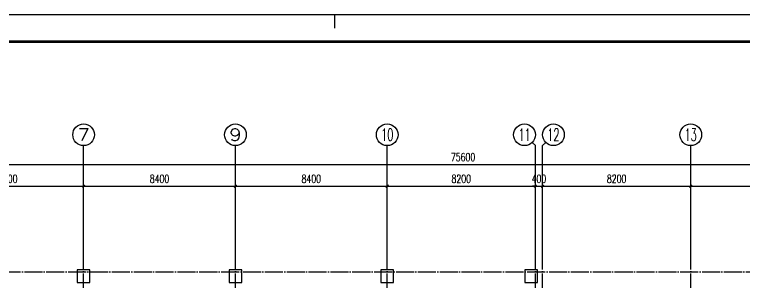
# Model space of a CAD drawing. Extents: x 712773 to 1022356, y -298958 to 209542.
# Drawn here: x 941569 to 981963, y 16503 to 31342 of the extents above; entities that cross this region are included whole.
import ezdxf
from ezdxf.enums import TextEntityAlignment as Align

# ---------------------------------------------------------------- set-up
doc = ezdxf.new("R2010")
doc.units = 0
doc.header["$LTSCALE"] = 500
doc.header["$MEASUREMENT"] = 0
doc.linetypes.add('DOTE', pattern=[2.42, 2, -0.2, 0.02, -0.2])
doc.layers.get('0').update_dxf_attribs({"linetype": 'CONTINUOUS'})
doc.layers.get('DEFPOINTS').update_dxf_attribs({"linetype": 'CONTINUOUS'})
doc.layers.add('0S-柱-线', color=50, linetype='CONTINUOUS', lineweight=30)
for name, color, linetype in [('AXIS', 3, 'CONTINUOUS'), ('AXIS_TEXT', 7, 'CONTINUOUS'), ('DOTE', 1, 'DOTE'), ('T-TK', 157, 'CONTINUOUS'), ('照明平面标注层', 111, 'CONTINUOUS')]:
    doc.layers.add(name, color=color, linetype=linetype)
doc.styles.add('_TCH_AXIS', font='COMPLEX', dxfattribs={"bigfont": 'GBCBIG'})
doc.styles.add('_TCH_DIM_T3', font='SIMPLEX', dxfattribs={"width": 0.705882, "bigfont": 'GBCBIG'})
doc.styles.add('COMPLEX', font='COMPLEX')
doc.dimstyles.new('_TCH_ARCH&&150', dxfattribs={"dimtxt": 446.25, "dimasz": 150, "dimexe": 375, "dimexo": 450, "dimgap": 189.375, "dimtad": 1, "dimdec": 0, "dimzin": 0, "dimdsep": 46, "dimtxsty": '_TCH_DIM_T3', "dimblk": 'ARCHTICK', "dimcen": 0.09, "dimclrt": 7, "dimazin": 2, "dimtfac": 1, "dimtdec": 0, "dimtix": 1, "dimtmove": 2, "dimatfit": 3, "dimfxl": 0, "dimtolj": 1, "dimtzin": 0, "dimarcsym": 0})

# ---------------------------------------------------------------- blocks, each defined once
blk = doc.blocks.new('A1E图框')
at = {"layer": 'T-TK'}
for p, q in [((34800, -24700), (118900, -24700)), ((76850, -24700), (76850, -25200))]:
    blk.add_line(p, q, dxfattribs=at)
at = {"layer": 'T-TK', "const_width": 100}
blk.add_lwpolyline([(37300, -83100), (117900, -83100), (117900, -25700), (37300, -25700)], close=True, dxfattribs=at)
blk = doc.blocks.new('_ArchTick')
at = {"color": 0, "linetype": 'ByBlock', "const_width": 0.4}
blk.add_lwpolyline([(-0.5, -0.5), (0.5, 0.5)], dxfattribs=at)
blk = doc.blocks.new('*D543')
at = {"layer": 'AXIS', "color": 0, "lineweight": -2, "transparency": 16777216}
for p, q in [((928591, 18533), (928591, 23408)), ((928591, 23033), (1004191, 23033)), ((1004191, 18533), (1004191, 23408))]:
    blk.add_line(p, q, dxfattribs=at)
at = {"layer": 'DEFPOINTS', "color": 0, "transparency": 16777216}
for p in [(1004191, 23033), (928591, 18083), (1004191, 18083)]:
    blk.add_point(p, dxfattribs=at)
at = {"layer": 'AXIS', "color": 0, "lineweight": -2, "transparency": 16777216, "xscale": 150, "yscale": 150, "zscale": 150, "rotation": 180}
blk.add_blockref('_ArchTick', (928591, 23033), dxfattribs=at)
at = {"layer": 'AXIS', "color": 0, "lineweight": -2, "transparency": 16777216, "xscale": 150, "yscale": 150, "zscale": 150}
blk.add_blockref('_ArchTick', (1004191, 23033), dxfattribs=at)
at = {"layer": 'AXIS', "color": 7, "transparency": 16777216, "insert": (966391, 23445), "char_height": 446.2, "attachment_point": 5, "style": '_TCH_DIM_T3'}
blk.add_mtext('\\A1;75600', dxfattribs=at)
blk = doc.blocks.new('*D545')
at = {"layer": 'AXIS', "color": 0, "lineweight": -2, "transparency": 16777216}
for p, q in [((936991, 18533), (936991, 22208)), ((936991, 21833), (945391, 21833)), ((945391, 18533), (945391, 22208))]:
    blk.add_line(p, q, dxfattribs=at)
at = {"layer": 'DEFPOINTS', "color": 0, "transparency": 16777216}
for p in [(945391, 21833), (936991, 18083), (945391, 18083)]:
    blk.add_point(p, dxfattribs=at)
at = {"layer": 'AXIS', "color": 0, "lineweight": -2, "transparency": 16777216, "xscale": 150, "yscale": 150, "zscale": 150, "rotation": 180}
blk.add_blockref('_ArchTick', (936991, 21833), dxfattribs=at)
at = {"layer": 'AXIS', "color": 0, "lineweight": -2, "transparency": 16777216, "xscale": 150, "yscale": 150, "zscale": 150}
blk.add_blockref('_ArchTick', (945391, 21833), dxfattribs=at)
at = {"layer": 'AXIS', "color": 7, "transparency": 16777216, "insert": (941191, 22245), "char_height": 446.2, "attachment_point": 5, "style": '_TCH_DIM_T3'}
blk.add_mtext('\\A1;8400', dxfattribs=at)
blk = doc.blocks.new('*D546')
at = {"layer": 'AXIS', "color": 0, "lineweight": -2, "transparency": 16777216}
for p, q in [((945391, 18533), (945391, 22208)), ((945391, 21833), (953791, 21833)), ((953791, 18533), (953791, 22208))]:
    blk.add_line(p, q, dxfattribs=at)
at = {"layer": 'DEFPOINTS', "color": 0, "transparency": 16777216}
for p in [(953791, 21833), (945391, 18083), (953791, 18083)]:
    blk.add_point(p, dxfattribs=at)
at = {"layer": 'AXIS', "color": 0, "lineweight": -2, "transparency": 16777216, "xscale": 150, "yscale": 150, "zscale": 150, "rotation": 180}
blk.add_blockref('_ArchTick', (945391, 21833), dxfattribs=at)
at = {"layer": 'AXIS', "color": 0, "lineweight": -2, "transparency": 16777216, "xscale": 150, "yscale": 150, "zscale": 150}
blk.add_blockref('_ArchTick', (953791, 21833), dxfattribs=at)
at = {"layer": 'AXIS', "color": 7, "transparency": 16777216, "insert": (949591, 22245), "char_height": 446.2, "attachment_point": 5, "style": '_TCH_DIM_T3'}
blk.add_mtext('\\A1;8400', dxfattribs=at)
blk = doc.blocks.new('*D547')
at = {"layer": 'AXIS', "color": 0, "lineweight": -2, "transparency": 16777216}
for p, q in [((953791, 18533), (953791, 22208)), ((953791, 21833), (962191, 21833)), ((962191, 18533), (962191, 22208))]:
    blk.add_line(p, q, dxfattribs=at)
at = {"layer": 'DEFPOINTS', "color": 0, "transparency": 16777216}
for p in [(962191, 21833), (953791, 18083), (962191, 18083)]:
    blk.add_point(p, dxfattribs=at)
at = {"layer": 'AXIS', "color": 0, "lineweight": -2, "transparency": 16777216, "xscale": 150, "yscale": 150, "zscale": 150, "rotation": 180}
blk.add_blockref('_ArchTick', (953791, 21833), dxfattribs=at)
at = {"layer": 'AXIS', "color": 0, "lineweight": -2, "transparency": 16777216, "xscale": 150, "yscale": 150, "zscale": 150}
blk.add_blockref('_ArchTick', (962191, 21833), dxfattribs=at)
at = {"layer": 'AXIS', "color": 7, "transparency": 16777216, "insert": (957991, 22245), "char_height": 446.2, "attachment_point": 5, "style": '_TCH_DIM_T3'}
blk.add_mtext('\\A1;8400', dxfattribs=at)
blk = doc.blocks.new('*D548')
at = {"layer": 'AXIS', "color": 0, "lineweight": -2, "transparency": 16777216}
for p, q in [((962191, 18533), (962191, 22208)), ((962191, 21833), (970391, 21833)), ((970391, 18533), (970391, 22208))]:
    blk.add_line(p, q, dxfattribs=at)
at = {"layer": 'DEFPOINTS', "color": 0, "transparency": 16777216}
for p in [(970391, 21833), (962191, 18083), (970391, 18083)]:
    blk.add_point(p, dxfattribs=at)
at = {"layer": 'AXIS', "color": 0, "lineweight": -2, "transparency": 16777216, "xscale": 150, "yscale": 150, "zscale": 150, "rotation": 180}
blk.add_blockref('_ArchTick', (962191, 21833), dxfattribs=at)
at = {"layer": 'AXIS', "color": 0, "lineweight": -2, "transparency": 16777216, "xscale": 150, "yscale": 150, "zscale": 150}
blk.add_blockref('_ArchTick', (970391, 21833), dxfattribs=at)
at = {"layer": 'AXIS', "color": 7, "transparency": 16777216, "insert": (966291, 22245), "char_height": 446.2, "attachment_point": 5, "style": '_TCH_DIM_T3'}
blk.add_mtext('\\A1;8200', dxfattribs=at)
blk = doc.blocks.new('*D549')
at = {"layer": 'AXIS', "color": 0, "lineweight": -2, "transparency": 16777216}
for p, q in [((970391, 21833), (970241, 21833)), ((970391, 18533), (970391, 22208)), ((970391, 21833), (970791, 21833)), ((970791, 18533), (970791, 22208)), ((970791, 21833), (970941, 21833))]:
    blk.add_line(p, q, dxfattribs=at)
at = {"layer": 'DEFPOINTS', "color": 0, "transparency": 16777216}
for p in [(970791, 21833), (970391, 18083), (970791, 18083)]:
    blk.add_point(p, dxfattribs=at)
at = {"layer": 'AXIS', "color": 0, "lineweight": -2, "transparency": 16777216, "xscale": 150, "yscale": 150, "zscale": 150}
blk.add_blockref('_ArchTick', (970391, 21833), dxfattribs=at)
at = {"layer": 'AXIS', "color": 0, "lineweight": -2, "transparency": 16777216, "xscale": 150, "yscale": 150, "zscale": 150, "rotation": 180}
blk.add_blockref('_ArchTick', (970791, 21833), dxfattribs=at)
at = {"layer": 'AXIS', "color": 7, "transparency": 16777216, "insert": (970591, 22245), "char_height": 446.2, "attachment_point": 5, "style": '_TCH_DIM_T3'}
blk.add_mtext('\\A1;400', dxfattribs=at)
blk = doc.blocks.new('*D550')
at = {"layer": 'AXIS', "color": 0, "lineweight": -2, "transparency": 16777216}
for p, q in [((970791, 18533), (970791, 22208)), ((970791, 21833), (978991, 21833)), ((978991, 18533), (978991, 22208))]:
    blk.add_line(p, q, dxfattribs=at)
at = {"layer": 'DEFPOINTS', "color": 0, "transparency": 16777216}
for p in [(978991, 21833), (970791, 18083), (978991, 18083)]:
    blk.add_point(p, dxfattribs=at)
at = {"layer": 'AXIS', "color": 0, "lineweight": -2, "transparency": 16777216, "xscale": 150, "yscale": 150, "zscale": 150, "rotation": 180}
blk.add_blockref('_ArchTick', (970791, 21833), dxfattribs=at)
at = {"layer": 'AXIS', "color": 0, "lineweight": -2, "transparency": 16777216, "xscale": 150, "yscale": 150, "zscale": 150}
blk.add_blockref('_ArchTick', (978991, 21833), dxfattribs=at)
at = {"layer": 'AXIS', "color": 7, "transparency": 16777216, "insert": (974891, 22245), "char_height": 446.2, "attachment_point": 5, "style": '_TCH_DIM_T3'}
blk.add_mtext('\\A1;8200', dxfattribs=at)
blk = doc.blocks.new('*D551')
at = {"layer": 'AXIS', "color": 0, "lineweight": -2, "transparency": 16777216}
for p, q in [((978991, 18533), (978991, 22208)), ((978991, 21833), (987391, 21833)), ((987391, 18533), (987391, 22208))]:
    blk.add_line(p, q, dxfattribs=at)
at = {"layer": 'DEFPOINTS', "color": 0, "transparency": 16777216}
for p in [(987391, 21833), (978991, 18083), (987391, 18083)]:
    blk.add_point(p, dxfattribs=at)
at = {"layer": 'AXIS', "color": 0, "lineweight": -2, "transparency": 16777216, "xscale": 150, "yscale": 150, "zscale": 150, "rotation": 180}
blk.add_blockref('_ArchTick', (978991, 21833), dxfattribs=at)
at = {"layer": 'AXIS', "color": 0, "lineweight": -2, "transparency": 16777216, "xscale": 150, "yscale": 150, "zscale": 150}
blk.add_blockref('_ArchTick', (987391, 21833), dxfattribs=at)
at = {"layer": 'AXIS', "color": 7, "transparency": 16777216, "insert": (983191, 22245), "char_height": 446.2, "attachment_point": 5, "style": '_TCH_DIM_T3'}
blk.add_mtext('\\A1;8400', dxfattribs=at)
blk = doc.blocks.new('_AXISO')
blk.add_circle((0, 0), 0.5)
at = {"layer": 'AXIS_TEXT', "style": 'COMPLEX', "width": 1.302083}
blk.add_attdef('A', text='', height=0.56, dxfattribs=at).set_placement((-0.25, -0.28), (0.25, -0.28), align=Align.FIT)

msp = doc.modelspace()

# ---------------------------------------------------------------- linework, layer by layer
at = {"layer": '0S-柱-线'}
for points in [[(945741.1, 16503), (945741.1, 17203), (945041.1, 17203), (945041.1, 16503)], [(954141.1, 16503), (954141.1, 17203), (953441.1, 17203), (953441.1, 16503)], [(962541.1, 16503), (962541.1, 17203), (961841.1, 17203), (961841.1, 16503)], [(970511.1, 16503), (970511.1, 17203), (969811.1, 17203), (969811.1, 16503)]]:
    msp.add_lwpolyline(points, close=True, dxfattribs=at)
at = {"layer": 'AXIS'}
for p, q in [((970215.4, 24258.7), (970391.1, 24083)), ((970966.8, 24258.7), (970791.1, 24083)), ((945391.1, 18083), (945391.1, 24083)), ((953791.1, 18083), (953791.1, 24083)), ((962191.1, 18083), (962191.1, 24083)), ((970391.1, 18083), (970391.1, 24083)), ((970791.1, 18083), (970791.1, 24083)), ((978991.1, 18083), (978991.1, 24083))]:
    msp.add_line(p, q, dxfattribs=at)
at = {"layer": 'DOTE'}
for p, q in [((945391.1, -22717), (945391.1, 18083)), ((953791.1, -22717), (953791.1, 18083)), ((962191.1, -22717), (962191.1, 18083)), ((970391.1, -22717), (970391.1, 18083)), ((970791.1, -22717), (970791.1, 18083)), ((978991.1, -22717), (978991.1, 18083)), ((927591.1, 17083), (1005191.1, 17083))]:
    msp.add_line(p, q, dxfattribs=at)

# ---------------------------------------------------------------- block references
at = {"layer": 'AXIS'}
ref = msp.add_blockref('_AXISO', (945391.1, 24683), dxfattribs=dict(at, xscale=1200, yscale=1200, zscale=1200))
ref.add_attrib('A', '7', dxfattribs={"layer": 'AXIS_TEXT', "height": 678.8, "style": '_TCH_AXIS', "width": 1.875}).set_placement((945051.7, 24343.6), (945730.5, 24343.6), align=Align.FIT)
ref = msp.add_blockref('_AXISO', (953791.1, 24683), dxfattribs=dict(at, xscale=1200, yscale=1200, zscale=1200))
ref.add_attrib('A', '9', dxfattribs={"layer": 'AXIS_TEXT', "height": 678.8, "style": '_TCH_AXIS', "width": 1.875}).set_placement((953451.7, 24343.6), (954130.5, 24343.6), align=Align.FIT)
ref = msp.add_blockref('_AXISO', (962191.1, 24683), dxfattribs=dict(at, xscale=1200, yscale=1200, zscale=1200))
ref.add_attrib('A', '10', dxfattribs={"layer": 'AXIS_TEXT', "height": 678.82, "style": '_TCH_AXIS', "width": 0.905172}).set_placement((961851.7, 24343.6), (962530.5, 24343.6), align=Align.FIT)
ref = msp.add_blockref('_AXISO', (969791.1, 24683), dxfattribs=dict(at, xscale=1200, yscale=1200, zscale=1200))
ref.add_attrib('A', '11', dxfattribs={"layer": 'AXIS_TEXT', "height": 678.82, "style": '_TCH_AXIS', "width": 1.09375}).set_placement((969451.7, 24343.6), (970130.5, 24343.6), align=Align.FIT)
ref = msp.add_blockref('_AXISO', (971391.1, 24683), dxfattribs=dict(at, xscale=1200, yscale=1200, zscale=1200))
ref.add_attrib('A', '12', dxfattribs={"layer": 'AXIS_TEXT', "height": 678.82, "style": '_TCH_AXIS', "width": 0.905172}).set_placement((971051.7, 24343.6), (971730.5, 24343.6), align=Align.FIT)
ref = msp.add_blockref('_AXISO', (978991.1, 24683), dxfattribs=dict(at, xscale=1200, yscale=1200, zscale=1200))
ref.add_attrib('A', '13', dxfattribs={"layer": 'AXIS_TEXT', "height": 678.82, "style": '_TCH_AXIS', "width": 0.905172}).set_placement((978651.7, 24343.6), (979330.5, 24343.6), align=Align.FIT)
at = {"layer": '照明平面标注层', "xscale": 1.5, "yscale": 1.5, "zscale": 1.5}
msp.add_blockref('A1E图框', (844005.8, 68392.5), dxfattribs=at)

# ---------------------------------------------------------------- dimensions: what is measured, and where the dimension line sits
at = {"layer": 'AXIS'}
for p1, p2, distance, picture, middle in [((928591.1, 18083), (1004191.1, 18083), 4950, '*D543', (966391.1, 23445.5)), ((936991.1, 18083), (945391.1, 18083), 3750, '*D545', (941191.1, 22245.5)), ((945391.1, 18083), (953791.1, 18083), 3750, '*D546', (949591.1, 22245.5)), ((953791.1, 18083), (962191.1, 18083), 3750, '*D547', (957991.1, 22245.5)), ((962191.1, 18083), (970391.1, 18083), 3750, '*D548', (966291.1, 22245.5)), ((970391.1, 18083), (970791.1, 18083), 3750, '*D549', (970591.1, 22245.5)), ((970791.1, 18083), (978991.1, 18083), 3750, '*D550', (974891.1, 22245.5)), ((978991.1, 18083), (987391.1, 18083), 3750, '*D551', (983191.1, 22245.5))]:
    dim = msp.add_aligned_dim(p1=p1, p2=p2, distance=distance, dimstyle='_TCH_ARCH&&150', dxfattribs=at)
    dim.commit()
    dim.dimension.update_dxf_attribs({"geometry": picture, "text_midpoint": middle})

doc.saveas('drawing.dxf')
